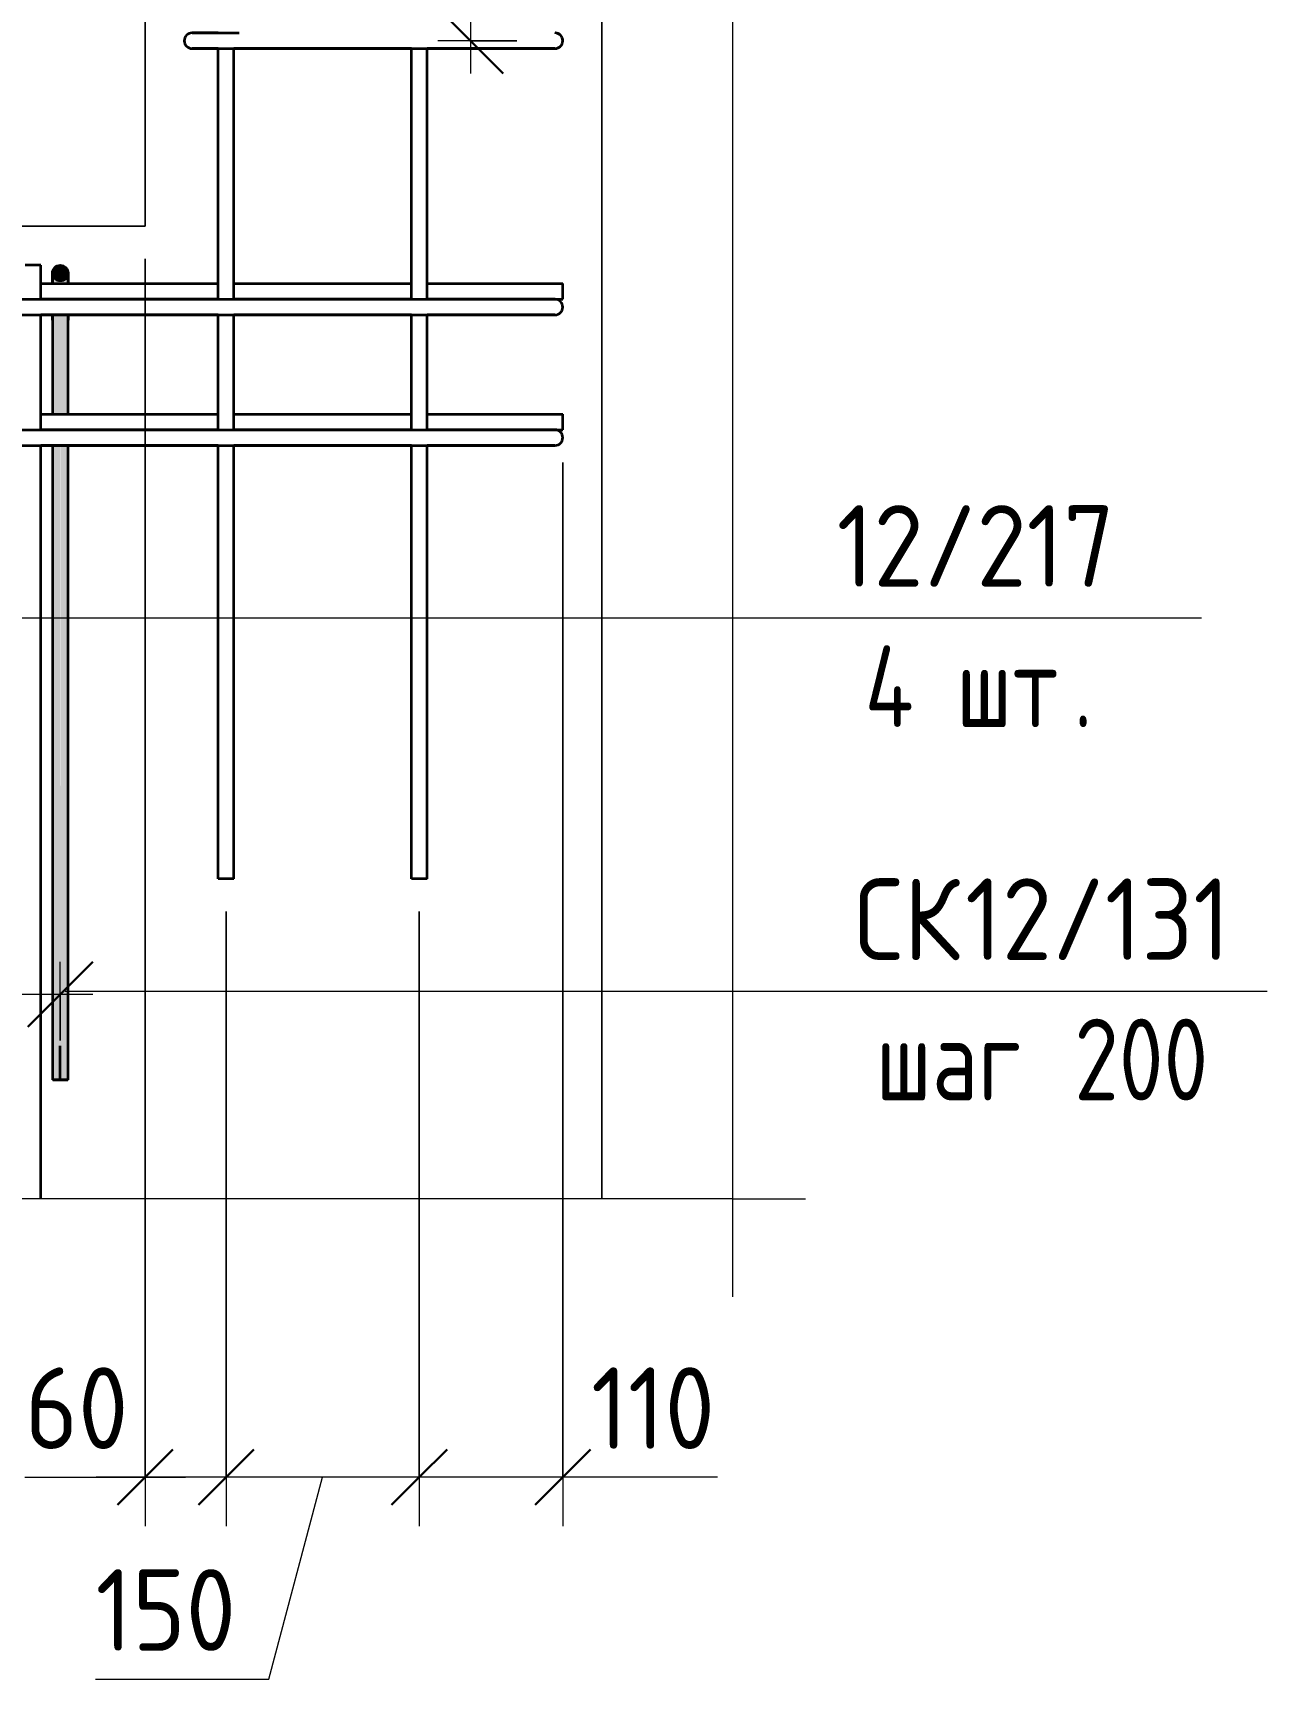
# Model space of a CAD drawing. Header units: millimetres. Extents: x -39853 to 12393, y -4903 to 80275.
# Drawn here: x 11447 to 12393, y -778 to 483 of the extents above; entities that cross this region are included whole.
import ezdxf

# ---------------------------------------------------------------- set-up
doc = ezdxf.new("R2010")
doc.units = ezdxf.units.MM
for name, color, linetype, lineweight in [('AA_Dim', 7, 'Continuous', 9), ('AA_Dim-25', 7, 'Continuous', 9), ('AA_Oformlenie', 7, 'Continuous', 9), ('AA_Vinoska', 7, 'Continuous', 9), ('AF_Stena_Опалубка', 253, 'Continuous', 20), ('KR_Armatura_Tonkie', 7, 'Continuous', 20)]:
    doc.layers.add(name, color=color, linetype=linetype, lineweight=lineweight)
doc.styles.add('ISOCPEUR_6', font='isocpeur.ttf', dxfattribs={"width": 0.9, "height": 62.5})
doc.styles.add('ISOCPEUR_7', font='isocpeur.ttf', dxfattribs={"width": 0.8, "height": 62.5})
doc.styles.add('ISOCPEUR_8', font='isocpeur.ttf', dxfattribs={"width": 0.85, "height": 62.5})
doc.dimstyles.new('05_Округл_5мм__прозр__2', dxfattribs={"dimscale": 304.8, "dimtxt": 62.248823, "dimasz": 0.139436, "dimexe": 0.123031, "dimexo": 0.082021, "dimgap": 0.008202, "dimtad": 1, "dimdec": 0, "dimrnd": 5, "dimdsep": 46, "dimtxsty": 'ISOCPEUR_6', "dimblk1": 'OBLIQUE', "dimblk2": 'OBLIQUE', "dimsah": 1, "dimcen": 0.09, "dimdle": 0.123031, "dimazin": 0, "dimtfac": 1, "dimtdec": 4, "dimtix": 1, "dimtmove": 1, "dimatfit": 3, "dimfxl": 1, "dimtvp": 1, "dimtolj": 1, "dimtzin": 0, "dimlwd": 18, "dimlwe": 18, "dimarcsym": 2})
doc.dimstyles.new('10_Раскладка_арматуры_с_засечками_4', dxfattribs={"dimscale": 304.8, "dimtxt": 0.18, "dimasz": 0.164042, "dimexe": 0.082021, "dimexo": 0, "dimgap": 0, "dimtad": 1, "dimdec": 3, "dimrnd": 0.001, "dimdsep": 46, "dimtxsty": 'ISOCPEUR_6', "dimblk1": 'OBLIQUE', "dimblk2": 'OBLIQUE', "dimsah": 1, "dimcen": 0.09, "dimdle": 0.082021, "dimazin": 0, "dimtfac": 1, "dimtdec": 4, "dimtix": 1, "dimtmove": 0, "dimatfit": 3, "dimfxl": 1, "dimtvp": 1, "dimtolj": 1, "dimtzin": 0, "dimlwd": 18, "dimlwe": 18, "dimarcsym": 2})
doc.dimstyles.new('10_Раскладка_арматуры_с_засечками_5', dxfattribs={"dimscale": 304.8, "dimtxt": 0.18, "dimasz": 0.164042, "dimexe": 0.082021, "dimexo": 0, "dimgap": 0, "dimtad": 1, "dimdec": 3, "dimrnd": 0.001, "dimdsep": 46, "dimtxsty": 'ISOCPEUR_8', "dimblk1": 'OBLIQUE', "dimblk2": 'OBLIQUE', "dimsah": 1, "dimcen": 0.09, "dimdle": 0.082021, "dimazin": 0, "dimtfac": 1, "dimtdec": 4, "dimtix": 1, "dimtmove": 0, "dimatfit": 3, "dimfxl": 1, "dimtvp": 1, "dimtolj": 1, "dimtzin": 0, "dimlwd": 18, "dimlwe": 18, "dimarcsym": 2})

# ---------------------------------------------------------------- blocks, each defined once
blk = doc.blocks.new('350_Стержень П торец СК-СГ _НесАрм_РабПлоск_ - 350_Стержень П торец СК-СГ _НесАрм_РабПлоск_-V26-Схема обрамления отверстия в стене 1530х2530')
at = {"layer": 'KR_Armatura_Tonkie', "lineweight": 35}
for points in [[(-35329.9, 293), (-35328.3, 293.2), (-35326.9, 293.8), (-35325.3, 295.1), (-35324.7, 296), (-35324.1, 297.4), (-35323.9, 299), (-35324.1, 300.6), (-35324.7, 302), (-35325.6, 303.2), (-35326.9, 304.2), (-35328.3, 304.8), (-35329.9, 305), (-35331.4, 304.8), (-35332.9, 304.2), (-35334.1, 303.2), (-35335.1, 302), (-35335.7, 300.6), (-35335.9, 299), (-35335.7, 297.4), (-35334.4, 295.1), (-35334, 294.7), (-35332.9, 293.8), (-35331.4, 293.2)], [(-35323.9, 292.3), (-35324.1, 294.7), (-35324, 293.1), (-35323.9, 292.4)]]:
    blk.add_hatch(color=256, dxfattribs=at).paths.add_polyline_path(points)
h = blk.add_hatch(color=256, dxfattribs=at)
h.paths.add_polyline_path([(-35331.4, 263), (-35329.9, 263), (-35329.9, 267), (-35335.5, 266.8), (-35335.7, 263), (-35332.9, 263)])
h.paths.add_polyline_path([(-35331.3, 291), (-35329.9, 291), (-35329.9, 293), (-35331.4, 293.2), (-35333.3, 294.1), (-35334.7, 295.5), (-35335.3, 296.6), (-35335.7, 297.4), (-35335.6, 294.8), (-35335.9, 293.1), (-35335.7, 291), (-35332.9, 291)])
h = blk.add_hatch(color=256, dxfattribs=at)
h.paths.add_polyline_path([(-35335.9, 263), (-35335.7, 267), (-35335.8, 267)])
h.paths.add_polyline_path([(-35335.8, 293.6), (-35335.7, 296.1), (-35335.8, 294.7)])
h = blk.add_hatch(color=256, dxfattribs=at)
h.paths.add_polyline_path([(-35324.1, 263), (-35323.9, 263.1), (-35324.1, 267), (-35329.9, 267), (-35329.9, 263), (-35324.3, 263)])
h.paths.add_polyline_path([(-35325.4, 291), (-35323.9, 291), (-35324, 292.7), (-35324.1, 295.4), (-35324.1, 297.4), (-35325.3, 295.1), (-35326.5, 294.1), (-35326.9, 293.8), (-35328.8, 293.1), (-35329.9, 293), (-35329.9, 291), (-35325.6, 291)])
h = blk.add_hatch(color=256, dxfattribs=at)
h.paths.add_polyline_path([(-35329.9, -318.9), (-35330.1, 167), (-35335.9, 167), (-35335.7, -318.9), (-35331.4, -318.9)])
h.paths.add_polyline_path([(-35334.1, 191), (-35329.9, 191), (-35329.9, 263), (-35335.9, 263), (-35335.7, 191), (-35334.2, 191)])
h = blk.add_hatch(color=256, dxfattribs=at)
h.paths.add_polyline_path([(-35328.3, -318.9), (-35323.9, -318.9), (-35324.1, 167), (-35329.9, 167), (-35329.9, -318.9)])
h.paths.add_polyline_path([(-35328.5, 191), (-35323.9, 191), (-35324.1, 263), (-35329.9, 263), (-35329.9, 191)])
at = {"layer": 'AA_Oformlenie'}
for start, end in [(90, 270), (270, 90)]:
    blk.add_arc((-35329.9, 299), 6, start, end, dxfattribs=at)
at = {"layer": 'KR_Armatura_Tonkie', "lineweight": 35}
for p, q in [((-35335.9, 267), (-35335.9, 263)), ((-35335.9, 263), (-35335.9, 267)), ((-35323.9, 263), (-35323.9, 267)), ((-35323.9, 267), (-35323.9, 263)), ((-35335.9, 263), (-35335.9, 191)), ((-35323.9, 191), (-35323.9, 263)), ((-35335.9, 167), (-35335.9, -318.9)), ((-35323.9, -318.9), (-35323.9, 167)), ((-35329.9, -318.9), (-35329.9, -292.9)), ((-35329.9, -318.9), (-35329.9, -292.9)), ((-35329.9, -318.9), (-35335.9, -318.9)), ((-35335.7, -318.9), (-35329.9, -318.9)), ((-35329.9, -318.9), (-35335.7, -318.9)), ((-35335.7, -318.9), (-35329.9, -318.9)), ((-35329.9, -318.9), (-35324.1, -318.9)), ((-35323.9, -318.9), (-35329.9, -318.9)), ((-35329.9, -318.9), (-35324.1, -318.9)), ((-35324.1, -318.9), (-35329.9, -318.9))]:
    blk.add_line(p, q, dxfattribs=at)
at = {"layer": 'KR_Armatura_Tonkie', "lineweight": 35, "flags": 128}
for points in [[(-35335.9, 299), (-35335.9, 297), (-35335.9, 291.4), (-35335.9, 291)], [(-35335.9, 291), (-35335.9, 293.2), (-35335.9, 297.9), (-35335.9, 299)], [(-35323.9, 291), (-35323.9, 293.2), (-35323.9, 297.9), (-35323.9, 299)], [(-35323.9, 299), (-35323.9, 297), (-35323.9, 291.4), (-35323.9, 291)]]:
    blk.add_lwpolyline(points, dxfattribs=at)
at = {"layer": 'KR_Armatura_Tonkie', "lineweight": 35}
blk.add_circle((-35329.9, 299), 6, dxfattribs=at)
blk = doc.blocks.new('011_Прямоугольник обрыва _ЭлУзла_ - 011_Прямоугольник обрыва _ЭлУзла_-4185680-Схема обрамления отверстия в стене 1530х2530')
at = {"layer": 'AA_Oformlenie'}
for p, q in [((-34814.9, 523.8), (-34814.9, -410)), ((-34814.9, -410), (-35391.1, -410))]:
    blk.add_line(p, q, dxfattribs=at)
blk = doc.blocks.new('DIMBLOCK195-Схема обрамления отверстия в стене 1530х2530')
at = {"layer": 'AA_Dim-25', "lineweight": 30}
for p, q in [((11268.2, -253.4), (11293.2, -228.4)), ((11468.2, -253.4), (11493.2, -228.4)), ((11268.2, -253.4), (11243.2, -278.4)), ((11468.2, -253.4), (11443.2, -278.4))]:
    blk.add_line(p, q, dxfattribs=at)
at = {"layer": 'AA_Dim-25', "lineweight": 18}
for p, q in [((11268.2, -288.8), (11268.2, -228.4)), ((11468.2, -288.8), (11468.2, -228.4)), ((11493.2, -253.4), (11268.2, -253.4)), ((11268.2, -253.4), (11268.2, -288.8)), ((11468.2, -253.4), (11468.2, -288.8))]:
    blk.add_line(p, q, dxfattribs=at)
blk = doc.blocks.new('_Oblique')
at = {"color": 0, "linetype": 'ByBlock', "lineweight": -2}
blk.add_line((-0.5, -0.5), (0.5, 0.5), dxfattribs=at)
blk = doc.blocks.new('042_М_Арматуры - Диам длина поз _ Комментарий-3662934-Схема обрамления отверстия в стене 1530х2530')
at = {"layer": 'AA_Vinoska'}
blk.add_line((-34755.3, -251), (-34405.3, -251), dxfattribs=at)
blk = doc.blocks.new('DIMBLOCK220-Схема обрамления отверстия в стене 1530х2530')
at = {"layer": 'AA_Dim-25', "lineweight": 30}
for p, q in [((11782.5, 677), (11757.5, 702)), ((11782.5, 677), (11807.5, 652)), ((11782.5, 477), (11757.5, 502)), ((11782.5, 477), (11807.5, 452))]:
    blk.add_line(p, q, dxfattribs=at)
at = {"layer": 'AA_Dim-25', "lineweight": 18}
for p, q in [((11817.9, 677), (11757.5, 677)), ((11782.5, 677), (11782.5, 452)), ((11782.5, 677), (11817.9, 677)), ((11817.9, 477), (11757.5, 477)), ((11782.5, 477), (11817.9, 477))]:
    blk.add_line(p, q, dxfattribs=at)
blk = doc.blocks.new('DIMBLOCK238-Схема обрамления отверстия в стене 1530х2530')
at = {"layer": 'AA_Dim-25', "lineweight": 18}
for p, q in [((11853.2, 154), (11853.2, -660.7)), ((11853.2, -623.2), (11853.2, 154)), ((11743.2, -190), (11743.2, -660.7)), ((11743.2, -623.2), (11743.2, -190)), ((11890.7, -623.2), (11743.2, -623.2)), ((11849.9, -623.2), (11798.2, -623.2)), ((11971.8, -623.2), (11849.9, -623.2))]:
    blk.add_line(p, q, dxfattribs=at)
at = {"layer": 'AA_Dim-25', "lineweight": 30}
for p, q in [((11743.2, -623.2), (11764.5, -602)), ((11853.2, -623.2), (11874.5, -602)), ((11743.2, -623.2), (11722, -644.5)), ((11853.2, -623.2), (11832, -644.5))]:
    blk.add_line(p, q, dxfattribs=at)
at = {"layer": 'AA_Dim-25', "color": 0, "lineweight": 18, "insert": (11874.9, -539.1), "char_height": 62.5, "width": 116.357, "attachment_point": 1, "line_spacing_factor": 1.149209, "style": 'ISOCPEUR_6'}
blk.add_mtext('110', dxfattribs=at)
blk = doc.blocks.new('DIMBLOCK239-Схема обрамления отверстия в стене 1530х2530')
at = {"layer": 'AA_Dim-25', "lineweight": 18}
for p, q in [((11595.2, -190), (11595.2, -660.7)), ((11595.2, -623.2), (11595.2, -190)), ((11743.2, -190), (11743.2, -660.7)), ((11743.2, -623.2), (11743.2, -190)), ((11743.2, -623.2), (11595.2, -623.2)), ((11628, -777.9), (11669.2, -623.2)), ((11495.2, -777.9), (11628, -777.9))]:
    blk.add_line(p, q, dxfattribs=at)
at = {"layer": 'AA_Dim-25', "lineweight": 30}
for p, q in [((11595.2, -623.2), (11616.5, -602)), ((11743.2, -623.2), (11764.5, -602)), ((11595.2, -623.2), (11574, -644.5)), ((11743.2, -623.2), (11722, -644.5))]:
    blk.add_line(p, q, dxfattribs=at)
at = {"layer": 'AA_Dim-25', "color": 0, "lineweight": 18, "insert": (11495.2, -693.7), "char_height": 62.5, "width": 129.286, "attachment_point": 1, "line_spacing_factor": 1.149209, "style": 'ISOCPEUR_6'}
blk.add_mtext('150', dxfattribs=at)
blk = doc.blocks.new('DIMBLOCK240-Схема обрамления отверстия в стене 1530х2530')
at = {"layer": 'AA_Dim-25', "lineweight": 18}
for p, q in [((11533.2, 310), (11533.2, -660.7)), ((11533.2, -623.2), (11533.2, 310)), ((11595.2, -190), (11595.2, -660.7)), ((11595.2, -623.2), (11595.2, -190)), ((11441.1, -623.2), (11545.1, -623.2)), ((11595.2, -623.2), (11495.7, -623.2)), ((11545.1, -623.2), (11564.2, -623.2))]:
    blk.add_line(p, q, dxfattribs=at)
at = {"layer": 'AA_Dim-25', "lineweight": 30}
for p, q in [((11533.2, -623.2), (11554.5, -602)), ((11595.2, -623.2), (11616.5, -602)), ((11533.2, -623.2), (11512, -644.5)), ((11595.2, -623.2), (11574, -644.5))]:
    blk.add_line(p, q, dxfattribs=at)
at = {"layer": 'AA_Dim-25', "color": 0, "lineweight": 18, "insert": (11441.1, -539.1), "char_height": 62.5, "width": 94.81, "attachment_point": 1, "line_spacing_factor": 1.149209, "style": 'ISOCPEUR_6'}
blk.add_mtext('60', dxfattribs=at)

msp = doc.modelspace()

# ---------------------------------------------------------------- linework, layer by layer
at = {"layer": 'AA_Vinoska'}
for p, q in [((10938.4686, 34.9404), (11992.6988, 34.9404)), ((11472.0297, -250.9588), (12042.8188, -250.9588)), ((11983.2123, -410), (12039.2314, -410)), ((11983.2123, -410), (11983.2123, -485))]:
    msp.add_line(p, q, dxfattribs=at)
at = {"layer": 'AF_Stena_Опалубка'}
for p, q in [((11883.2123, -410), (11883.2123, 3115)), ((11883.2123, 3115), (11883.2123, -410)), ((11533.2123, 2865), (11533.2123, 335)), ((11533.2123, 335), (11533.2123, 2865)), ((11533.2123, 335), (10003.2123, 335)), ((10003.2123, 335), (11533.2123, 335))]:
    msp.add_line(p, q, dxfattribs=at)
at = {"layer": 'KR_Armatura_Tonkie', "lineweight": 35}
for p, q in [((11589.124, 483), (11569.2123, 483)), ((11569.2123, 483), (11605.2123, 483)), ((11589.124, 471), (11569.2123, 471)), ((11569.2123, 471), (11605.2123, 471)), ((11589.2123, 279), (11589.2123, 471)), ((11589.2123, 291), (11589.2123, 471)), ((11605.2123, 471), (11601.1748, 471)), ((11601.2123, 279), (11601.2123, 471)), ((11601.2123, 291), (11601.2123, 471)), ((11737.2123, 471), (11605.2123, 471)), ((11605.2123, 471), (11811.2123, 471)), ((11737.2123, 279), (11737.2123, 471)), ((11737.2123, 291), (11737.2123, 471)), ((11749.2123, 471), (11785.7565, 471)), ((11811.2123, 471), (11749.2123, 471)), ((11749.2123, 279), (11749.2123, 471)), ((11749.2123, 291), (11749.2123, 471)), ((11785.7565, 471), (11847.2123, 471)), ((11836.6682, 471), (11799.5026, 471)), ((11847.2123, 471), (11811.2123, 471)), ((11811.2123, 471), (11836.6682, 471)), ((11836.6682, 471), (11836.6682, 471)), ((11453.2123, 305), (11441.2123, 305)), ((11453.2123, 305), (11441.2123, 305)), ((11453.2123, 279), (11453.2123, 305)), ((11453.2123, 291), (11453.2123, 305)), ((11453.2123, 291), (11589.2123, 291)), ((11453.2123, 291), (11589.2123, 291)), ((11601.2123, 291), (11737.2123, 291)), ((11601.2123, 291), (11737.2123, 291)), ((11749.2123, 291), (11853.2123, 291)), ((11749.2123, 291), (11853.2123, 291)), ((11853.2123, 279), (11853.2123, 291)), ((11853.2123, 279), (11853.2123, 291)), ((11253.2123, 279), (11811.2123, 279)), ((11453.2123, 279), (11589.2123, 279)), ((11453.2123, 279), (11589.2123, 279)), ((11589.2123, 279), (11453.2123, 279)), ((11601.2123, 279), (11737.2123, 279)), ((11601.2123, 279), (11737.2123, 279)), ((11737.2123, 279), (11601.2123, 279)), ((11749.2123, 279), (11853.2123, 279)), ((11749.2123, 279), (11853.2123, 279)), ((11811.2123, 279), (11749.2123, 279)), ((11811.2123, 279), (11847.2123, 279)), ((11847.2123, 279), (11811.2123, 279)), ((11253.2123, 267), (11811.2123, 267)), ((11589.2123, 267), (11453.2123, 267)), ((11453.2123, 179), (11453.2123, 267)), ((11453.2123, 191), (11453.2123, 267)), ((11589.2123, 179), (11589.2123, 267)), ((11589.2123, 191), (11589.2123, 267)), ((11737.2123, 267), (11601.2123, 267)), ((11601.2123, 179), (11601.2123, 267)), ((11601.2123, 191), (11601.2123, 267)), ((11737.2123, 179), (11737.2123, 267)), ((11737.2123, 191), (11737.2123, 267)), ((11811.2123, 267), (11749.2123, 267)), ((11749.2123, 179), (11749.2123, 267)), ((11749.2123, 191), (11749.2123, 267)), ((11811.2123, 267), (11847.2123, 267)), ((11847.2123, 267), (11811.2123, 267)), ((11453.2123, 191), (11589.2123, 191)), ((11453.2123, 191), (11589.2123, 191)), ((11601.2123, 191), (11737.2123, 191)), ((11601.2123, 191), (11737.2123, 191)), ((11749.2123, 191), (11853.2123, 191)), ((11749.2123, 191), (11853.2123, 191)), ((11853.2123, 179), (11853.2123, 191)), ((11853.2123, 179), (11853.2123, 191)), ((11253.2123, 179), (11811.2123, 179)), ((11453.2123, 179), (11589.2123, 179)), ((11453.2123, 179), (11589.2123, 179)), ((11589.2123, 179), (11453.2123, 179)), ((11601.2123, 179), (11737.2123, 179)), ((11601.2123, 179), (11737.2123, 179)), ((11737.2123, 179), (11601.2123, 179)), ((11749.2123, 179), (11853.2123, 179)), ((11749.2123, 179), (11853.2123, 179)), ((11811.2123, 179), (11749.2123, 179)), ((11811.2123, 179), (11847.2123, 179)), ((11847.2123, 179), (11811.2123, 179)), ((11253.2123, 167), (11811.2123, 167)), ((11589.2123, 167), (11453.2123, 167)), ((11453.2123, -410), (11453.2123, 167)), ((11453.2123, -410), (11453.2123, 167)), ((11589.2123, -165), (11589.2123, 167)), ((11589.2123, -165), (11589.2123, 167)), ((11737.2123, 167), (11601.2123, 167)), ((11601.2123, -165), (11601.2123, 167)), ((11601.2123, -165), (11601.2123, 167)), ((11737.2123, -165), (11737.2123, 167)), ((11737.2123, -165), (11737.2123, 167)), ((11811.2123, 167), (11749.2123, 167)), ((11749.2123, -165), (11749.2123, 167)), ((11749.2123, -165), (11749.2123, 167)), ((11811.2123, 167), (11847.2123, 167)), ((11847.2123, 167), (11811.2123, 167)), ((11601.2123, -165), (11589.2123, -165)), ((11601.2123, -165), (11589.2123, -165)), ((11749.2123, -165), (11737.2123, -165)), ((11749.2123, -165), (11737.2123, -165))]:
    msp.add_line(p, q, dxfattribs=at)
for centre, start, end in [((11569.2123, 477), 90, 270), ((11569.2123, 477), 90, 270), ((11847.2123, 477), 270, 90), ((11847.2123, 477), 270, 90), ((11847.2123, 477), 270, 87.2175997), ((11847.2123, 273), 270, 90), ((11847.2123, 273), 270, 90), ((11847.2123, 173), 270, 90), ((11847.2123, 173), 270, 90)]:
    msp.add_arc(centre, 6, start, end, dxfattribs=at)

# ---------------------------------------------------------------- block references
at = {"layer": 'AA_Oformlenie'}
msp.add_blockref('011_Прямоугольник обрыва _ЭлУзла_ - 011_Прямоугольник обрыва _ЭлУзла_-4185680-Схема обрамления отверстия в стене 1530х2530', (46798.0867, 0), dxfattribs=at)
at = {"layer": 'AA_Vinoska'}
for p in [(46747.9667, 285.8992), (46798.0867, 0)]:
    msp.add_blockref('042_М_Арматуры - Диам длина поз _ Комментарий-3662934-Схема обрамления отверстия в стене 1530х2530', p, dxfattribs=at)
at = {"layer": 'KR_Armatura_Tonkie', "lineweight": 35}
msp.add_blockref('350_Стержень П торец СК-СГ _НесАрм_РабПлоск_ - 350_Стержень П торец СК-СГ _НесАрм_РабПлоск_-V26-Схема обрамления отверстия в стене 1530х2530', (46798.0867, 0), dxfattribs=at)

# ---------------------------------------------------------------- texts
at = {"layer": 'AA_Vinoska', "char_height": 62.5, "attachment_point": 1}
for s, insert, width, style in [('12/217', (12063.0898, 121.293), 263.354344, 'ISOCPEUR_6'), ('4 ', (12084.4398, 13.8167), 84.978875, 'ISOCPEUR_7'), ('шт', (12154.5544, 13.8167), 109.0295, 'ISOCPEUR_7'), ('\\fISOCPEUR|b0|i0|c204|p34|;\\W.8;.', (12244.5127, 13.8167), 17.637125, 'ISOCPEUR_7'), ('СК', (12076.6473, -164.6062), 102.816422, 'ISOCPEUR_6'), ('12/131', (12161.4793, -164.6062), 248.923969, 'ISOCPEUR_6'), (' 200', (12213.2452, -272.0825), 166.751, 'ISOCPEUR_7'), ('шаг', (12092.8598, -272.0825), 145.907125, 'ISOCPEUR_7')]:
    msp.add_mtext(s, dxfattribs=dict(at, insert=insert, width=width, style=style))

# ---------------------------------------------------------------- dimensions: what is measured, and where the dimension line sits
at = {"layer": 'AA_Dim', "lineweight": 18}
dim = msp.add_linear_dim(base=(11782.5331, 477), p1=(11817.8884, 677), p2=(11817.8884, 477), angle=90, dimstyle='10_Раскладка_арматуры_с_засечками_4', override={"dimpost": '<>', "dimfxl": 200}, dxfattribs=at)
dim.commit()
dim.dimension.update_dxf_attribs({"geometry": 'DIMBLOCK220-Схема обрамления отверстия в стене 1530х2530', "text_midpoint": (11751.2831, 577)})
for base, p1, p2, override, picture, middle in [((11533.2123, -623.2237), (11595.2123, -165), (11533.2123, 335), {"dimpost": '<>', "dimfxl": 503.829336}, 'DIMBLOCK240-Схема обрамления отверстия в стене 1530х2530', (11488.5194, -580.7369)), ((11743.2123, -623.2237), (11853.2123, 179), (11743.2123, -165), {"dimpost": '<>', "dimfxl": 361.159245}, 'DIMBLOCK238-Схема обрамления отверстия в стене 1530х2530', (11933.0481, -580.7369)), ((11595.2123, -623.2237), (11743.2123, -165), (11595.2123, -165), {"dimpost": '<>', "dimfxl": 148}, 'DIMBLOCK239-Схема обрамления отверстия в стене 1530х2530', (11559.8878, -735.3724))]:
    dim = msp.add_linear_dim(base=base, p1=p1, p2=p2, dimstyle='05_Округл_5мм__прозр__2', override=override, dxfattribs=at)
    dim.commit()
    dim.dimension.update_dxf_attribs({"geometry": picture, "text_midpoint": middle, "dimtype": 160})
dim = msp.add_linear_dim(base=(11268.2123, -253.4297), p1=(11468.2123, -288.7851), p2=(11268.2123, -288.7851), dimstyle='10_Раскладка_арматуры_с_засечками_5', override={"dimpost": '<>', "dimfxl": 200}, dxfattribs=at)
dim.commit()
dim.dimension.update_dxf_attribs({"geometry": 'DIMBLOCK195-Схема обрамления отверстия в стене 1530х2530', "text_midpoint": (11368.2123, -222.1797)})

doc.saveas('drawing.dxf')
